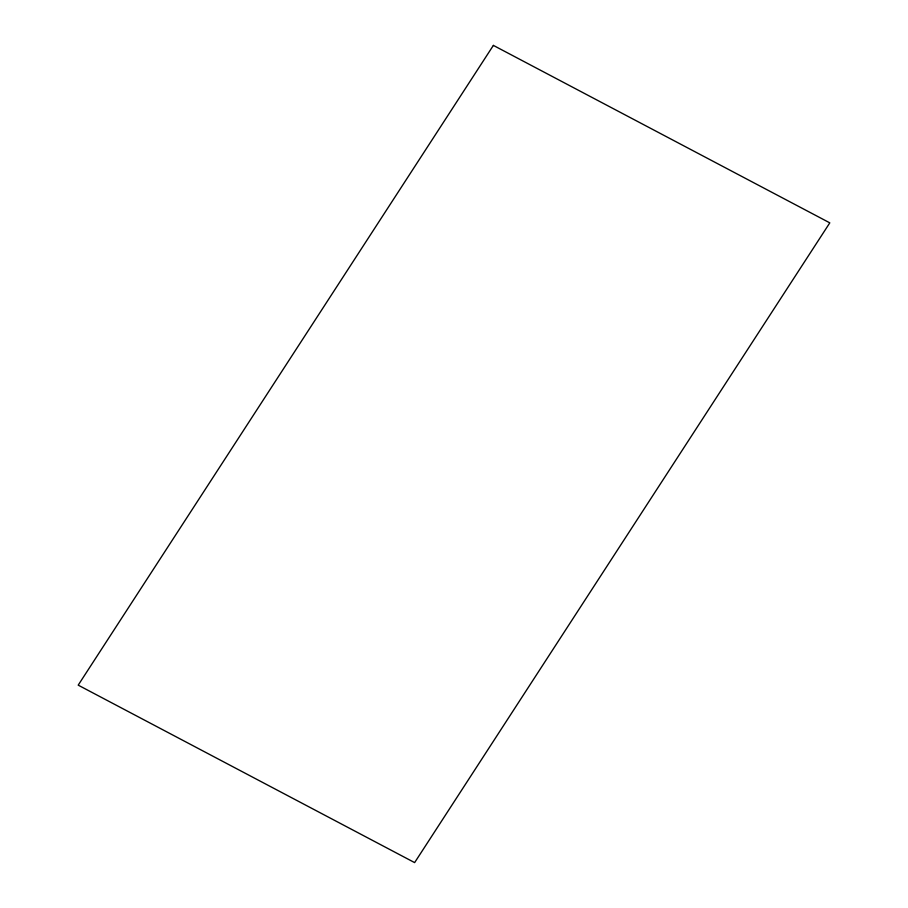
<?xml version="1.0" encoding="UTF-8"?>
<svg xmlns="http://www.w3.org/2000/svg" width="908" height="908" viewBox="0 0 908 908"><rect width="100%" height="100%" fill="white"/><g stroke="black" fill="none" stroke-linecap="round" stroke-linejoin="round"><path stroke-width="1.36" d="M493.373 45.4L78.202 685.143L414.627 862.6L829.798 222.857L493.373 45.4"/></g></svg>
